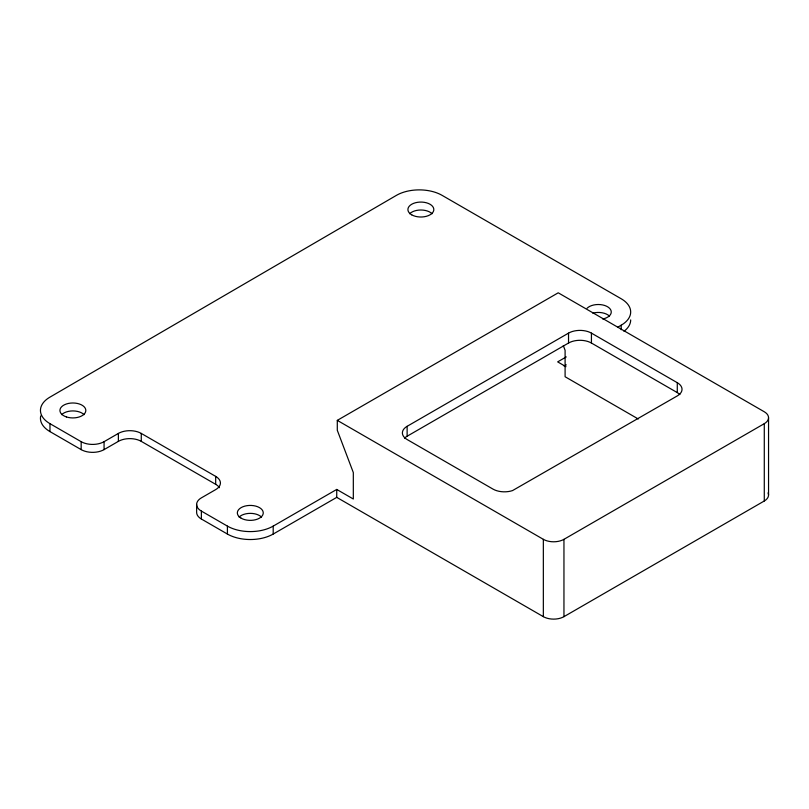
<?xml version="1.0" encoding="UTF-8"?>
<svg xmlns="http://www.w3.org/2000/svg" width="809" height="809" viewBox="0 0 809 809"><rect width="100%" height="100%" fill="white"/><g stroke="black" fill="none" stroke-linecap="round" stroke-linejoin="round"><path stroke-width="1.21" d="M621.201 329.728L621.201 325.198A32.38 18.698 0 0 0 621.201 298.764L442.048 195.333A32.239 18.617 0 0 0 396.359 195.394L49.875 397.179A32.522 18.779 0 0 0 49.976 423.673L81.173 441.684A16.19 9.344 0 0 0 104.068 441.684L118.377 433.422A16.19 9.344 0 0 1 141.272 433.422L215.679 476.39A16.19 9.344 0 0 1 215.679 489.607L201.37 497.869A16.19 9.344 0 0 0 201.37 511.086L201.37 519.014L227.41 534.051A32.38 18.698 0 0 0 273.199 534.051L336.736 497.363L543.345 616.66A14.572 8.414 0 0 0 563.954 616.66L764.283 500.993A14.572 8.414 0 0 0 768.054 492.873M40.713 415.927A32.522 18.779 0 0 0 49.976 431.601L81.173 449.622A16.19 9.344 0 0 0 104.068 449.622L118.377 441.36A16.19 9.344 0 0 1 141.272 441.36L215.679 484.318A16.19 9.344 0 0 1 219.441 487.726M201.37 511.086L227.41 526.113A32.38 18.698 0 0 0 273.199 526.113L336.736 489.435L353.321 499.011L353.321 472.577L337.292 430.277L337.292 420.367L558.23 292.807L764.283 411.771A14.572 8.414 0 0 1 764.283 423.673L764.283 500.993M407.129 426.313L568.535 333.126A16.19 9.344 0 0 1 591.43 333.126L677.285 382.697A16.19 9.344 0 0 1 677.285 395.914L512.522 490.588A16.19 9.344 0 0 1 492.984 489.101L407.129 439.53A16.19 9.344 0 0 1 407.129 426.313L407.129 436.223A16.19 9.344 0 0 0 404.551 438.165M407.129 436.223L568.535 343.036A16.19 9.344 0 0 1 591.43 343.036L677.285 392.608A16.19 9.344 0 0 1 679.853 394.539M566.28 356.911L557.664 361.876L565.956 366.669M617.965 327.069L621.201 325.198M564.126 366.083L566.28 364.839M337.292 420.367L543.345 539.33A14.572 8.414 0 0 0 563.954 539.33L764.283 423.673M638.271 418.991L565.097 376.741L565.097 350.307L563.317 345.605M768.55 417.717L768.55 495.047M677.285 382.697L677.285 392.608M591.43 333.126L591.43 343.036M568.535 333.126L568.535 343.036M563.954 539.33L563.954 616.66M543.345 539.33L543.345 616.66M336.736 489.435L336.736 497.363M273.199 526.113L273.199 534.051M227.41 526.113L227.41 534.051M215.679 476.39L215.679 484.318M196.627 504.472L196.627 512.4A16.19 9.344 0 0 0 201.37 519.014M141.272 433.422L141.272 441.36M118.377 433.422L118.377 441.36M104.068 441.684L104.068 449.622M81.173 441.684L81.173 449.622M49.976 423.673L49.976 431.601M61.656 414.653A12.954 7.473 0 0 1 84.085 414.653M239.09 517.093A12.954 7.473 0 0 1 261.519 517.093M587.091 308.239A12.954 7.473 0 0 1 608.226 307.177A12.954 7.473 0 0 1 602.735 319.009M592.825 313.134A12.954 7.473 0 0 1 609.521 316.177M409.657 213.738A12.954 7.473 0 0 1 432.087 213.738M630.686 319.909A32.38 18.698 0 0 1 623.992 331.296M66.399 416.928A12.954 7.473 0 0 0 85.825 410.456A12.954 7.473 0 0 0 66.399 403.984A12.954 7.473 0 0 0 66.399 416.928M241.143 518.185A12.954 7.473 0 0 0 262.814 514.837A12.954 7.473 0 0 0 246.947 505.676A12.954 7.473 0 0 0 241.143 518.185M411.71 214.83A12.954 7.473 0 0 0 433.381 211.473A12.954 7.473 0 0 0 417.515 202.321A12.954 7.473 0 0 0 411.71 214.83"/></g></svg>
